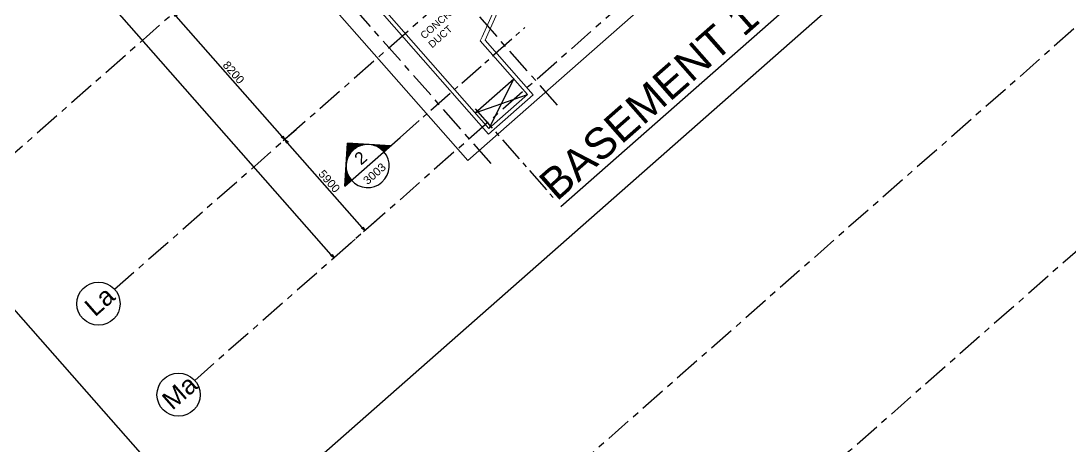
# Model space of a CAD drawing. Header units: millimetres. Extents: x 833681652 to 834427839, y 817425676 to 818089765.
# Drawn here: x 834309162 to 834360221, y 817911593 to 817932271 of the extents above; entities that cross this region are included whole.
import ezdxf
from ezdxf.enums import TextEntityAlignment as Align

# ---------------------------------------------------------------- set-up
doc = ezdxf.new("R2010")
doc.units = ezdxf.units.MM
doc.header["$LTSCALE"] = 100
doc.linetypes.add('CENTER', pattern=[2, 1.25, -0.25, 0.25, -0.25])
doc.linetypes.add('Grid Line', pattern=[22.225, 12.7, -3.175, 3.175, -3.175])
doc.layers.add('A-WALL', color=7, linetype='Continuous', lineweight=9)
for name, color, linetype in [('DLN020__', 6, 'Continuous'), ('DLN030_1', 1, 'Continuous'), ('DLN0401_', 7, 'Continuous'), ('DLN043__Room Name', 7, 'Continuous'), ('DLN051__', 7, 'Continuous'), ('DLN052__', 7, 'Continuous'), ('DLN220__', 7, 'Continuous'), ('DLN270__', 3, 'Continuous'), ('DLN410__', 6, 'Continuous'), ('MARK', 7, 'Continuous')]:
    doc.layers.add(name, color=color, linetype=linetype)
doc.styles.add('romans', font='romans.shx')
doc.styles.get("Standard").update_dxf_attribs({"font": 'swiss.ttf'})
doc.styles.add('Swis721tBT', font='swissl.ttf')
doc.dimstyles.new('INTDIM', dxfattribs={"dimtxt": 200, "dimasz": 125, "dimexe": 100, "dimexo": 150, "dimgap": 80, "dimtad": 1, "dimdec": 0, "dimzin": 9, "dimdsep": 46, "dimtxsty": 'Swis721tBT', "dimblk": 'OPEN30', "dimcen": -125, "dimclrd": 256, "dimclre": 256, "dimclrt": 2, "dimaunit": 1, "dimadec": 1, "dimazin": 0, "dimtfac": 0.444444, "dimtdec": 0, "dimtix": 1, "dimtmove": 2, "dimatfit": 3, "dimldrblk": 'OPEN30', "dimfxl": 0, "dimtolj": 1, "dimlwd": -1, "dimlwe": -1, "dimarcsym": 0})

# ---------------------------------------------------------------- blocks, each defined once
blk = doc.blocks.new('_Open30')
at = {"color": 0, "linetype": 'ByBlock', "lineweight": -2}
for p, q in [((-1, 0.27), (0, 0)), ((0, 0), (-1, -0.27)), ((0, 0), (-1, 0))]:
    blk.add_line(p, q, dxfattribs=at)
blk = doc.blocks.new('*D191')
at = {"layer": 'Defpoints', "color": 0}
for p in [(834269252, 817985710), (834268110, 817984705), (834325540, 817921752)]:
    blk.add_point(p, dxfattribs=at)
at = {"layer": 'DLN030_1', "linetype": 'Continuous'}
for p, q in [((834269139, 817985611), (834268035, 817984639)), ((834324266, 817920897), (834268242, 817984555)), ((834325427, 817921653), (834324323, 817920681))]:
    blk.add_line(p, q, dxfattribs=at)
at = {"layer": 'DLN030_1', "xscale": 200, "yscale": 200, "zscale": 200}
for p, rotation in [((834268110, 817984705), 131.3502646798603), ((834324398, 817920747), 311.3502646798603)]:
    blk.add_blockref('_Open30', p, dxfattribs=dict(at, rotation=rotation))
at = {"layer": 'DLN030_1', "color": 2, "insert": (834295349, 817953322), "char_height": 400, "attachment_point": 5, "rotation": 311.3503, "style": 'Swis721tBT'}
blk.add_mtext('\\A1;85200', dxfattribs=at)
blk = doc.blocks.new('*D192')
at = {"layer": 'Defpoints', "color": 0}
for p in [(834322661, 817927078), (834322005, 817926500), (834326559, 817922649)]:
    blk.add_point(p, dxfattribs=at)
at = {"layer": 'DLN030_1', "linetype": 'Continuous'}
for p, q in [((834322548, 817926979), (834321930, 817926434)), ((834325770, 817922221), (834322137, 817926350)), ((834326446, 817922550), (834325827, 817922005))]:
    blk.add_line(p, q, dxfattribs=at)
at = {"layer": 'DLN030_1', "xscale": 200, "yscale": 200, "zscale": 200}
for p, rotation in [((834322005, 817926500), 131.3502646798603), ((834325903, 817922071), 311.3502646798603)]:
    blk.add_blockref('_Open30', p, dxfattribs=dict(at, rotation=rotation))
at = {"layer": 'DLN030_1', "color": 2, "insert": (834324168, 817924474), "char_height": 400, "attachment_point": 5, "rotation": 311.3503, "style": 'Swis721tBT'}
blk.add_mtext('\\A1;5900', dxfattribs=at)
blk = doc.blocks.new('*D193')
at = {"layer": 'Defpoints', "color": 0}
for p in [(834317244, 817933233), (834316587, 817932656), (834322661, 817927078)]:
    blk.add_point(p, dxfattribs=at)
at = {"layer": 'DLN030_1', "linetype": 'Continuous'}
for p, q in [((834317131, 817933134), (834316512, 817932590)), ((834321872, 817926650), (834316719, 817932506)), ((834322548, 817926979), (834321930, 817926434))]:
    blk.add_line(p, q, dxfattribs=at)
at = {"layer": 'DLN030_1', "xscale": 200, "yscale": 200, "zscale": 200}
for p, rotation in [((834316587, 817932656), 131.3502646798603), ((834322005, 817926500), 311.3502646798603)]:
    blk.add_blockref('_Open30', p, dxfattribs=dict(at, rotation=rotation))
at = {"layer": 'DLN030_1', "color": 2, "insert": (834319510, 817929767), "char_height": 400, "attachment_point": 5, "rotation": 311.3503, "style": 'Swis721tBT'}
blk.add_mtext('\\A1;8200', dxfattribs=at)
blk = doc.blocks.new('*X5')
at = {"color": 0}
for p, q in [((56728, 54712), (57160, 54712)), ((56740, 54725), (57147, 54725)), ((56753, 54738), (57135, 54738)), ((56765, 54750), (57122, 54750)), ((56778, 54762), (57110, 54762)), ((56790, 54775), (57097, 54775)), ((56803, 54788), (57085, 54788)), ((56815, 54800), (57072, 54800)), ((56828, 54812), (57060, 54812)), ((56840, 54825), (57047, 54825)), ((56853, 54838), (57035, 54838)), ((56865, 54850), (57022, 54850)), ((56878, 54862), (57010, 54862)), ((56890, 54875), (56997, 54875)), ((56903, 54888), (56985, 54888)), ((56915, 54900), (56972, 54900)), ((56928, 54912), (56960, 54912)), ((56940, 54925), (56947, 54925)), ((56365, 54350), (56369, 54350)), ((56378, 54362), (56380, 54362)), ((56390, 54375), (56391, 54375)), ((56403, 54388), (56403, 54388)), ((56428, 54412), (56428, 54412)), ((56440, 54425), (56442, 54425)), ((56453, 54438), (56456, 54438)), ((56465, 54450), (56471, 54450)), ((56478, 54462), (56487, 54462)), ((56490, 54475), (56503, 54475)), ((56503, 54488), (56521, 54488)), ((56515, 54500), (56540, 54500)), ((56528, 54512), (56560, 54512)), ((56540, 54525), (56582, 54525)), ((56553, 54538), (56606, 54538)), ((56565, 54550), (56632, 54550)), ((56578, 54562), (56661, 54562)), ((56590, 54575), (56694, 54575)), ((56603, 54588), (56732, 54588)), ((56615, 54600), (56781, 54600)), ((56628, 54612), (56853, 54612)), ((56640, 54625), (57247, 54625)), ((56653, 54638), (57235, 54638)), ((56665, 54650), (57222, 54650)), ((56678, 54662), (57210, 54662)), ((56690, 54675), (57197, 54675)), ((56703, 54688), (57185, 54688)), ((56715, 54700), (57172, 54700)), ((57034, 54612), (57260, 54612)), ((57107, 54600), (57272, 54600)), ((57155, 54588), (57285, 54588)), ((57194, 54575), (57297, 54575)), ((57227, 54562), (57310, 54562)), ((57256, 54550), (57322, 54550)), ((57282, 54538), (57335, 54538)), ((57305, 54525), (57347, 54525)), ((57327, 54512), (57360, 54512)), ((57348, 54500), (57372, 54500)), ((57366, 54488), (57385, 54488)), ((57384, 54475), (57397, 54475)), ((57401, 54462), (57410, 54462)), ((57417, 54450), (57422, 54450)), ((57432, 54438), (57435, 54438)), ((57446, 54425), (57447, 54425)), ((57460, 54412), (57460, 54412)), ((57485, 54388), (57485, 54388)), ((57496, 54375), (57497, 54375)), ((57508, 54362), (57510, 54362)), ((57518, 54350), (57522, 54350)), ((56003, 53988), (56203, 53988)), ((56015, 54000), (56206, 54000)), ((56028, 54012), (56208, 54012)), ((56040, 54025), (56210, 54025)), ((56053, 54038), (56213, 54038)), ((56065, 54050), (56216, 54050)), ((56078, 54062), (56219, 54062)), ((56090, 54075), (56223, 54075)), ((56103, 54088), (56227, 54088)), ((56115, 54100), (56231, 54100)), ((56128, 54112), (56235, 54112)), ((56140, 54125), (56239, 54125)), ((56153, 54138), (56244, 54138)), ((56165, 54150), (56249, 54150)), ((56178, 54162), (56254, 54162)), ((56190, 54175), (56260, 54175)), ((56203, 54188), (56265, 54188)), ((56215, 54200), (56271, 54200)), ((56228, 54212), (56278, 54212)), ((56240, 54225), (56284, 54225)), ((56253, 54238), (56291, 54238)), ((56265, 54250), (56298, 54250)), ((56278, 54262), (56306, 54262)), ((56290, 54275), (56314, 54275)), ((56303, 54288), (56322, 54288)), ((56315, 54300), (56331, 54300)), ((56328, 54312), (56340, 54312)), ((56340, 54325), (56349, 54325)), ((56353, 54338), (56359, 54338)), ((57529, 54338), (57535, 54338)), ((57538, 54325), (57547, 54325)), ((57548, 54312), (57560, 54312)), ((57557, 54300), (57572, 54300)), ((57565, 54288), (57585, 54288)), ((57574, 54275), (57597, 54275)), ((57582, 54262), (57610, 54262)), ((57589, 54250), (57622, 54250)), ((57596, 54238), (57635, 54238)), ((57603, 54225), (57647, 54225)), ((57610, 54212), (57660, 54212)), ((57616, 54200), (57672, 54200)), ((57622, 54188), (57685, 54188)), ((57628, 54175), (57697, 54175)), ((57634, 54162), (57710, 54162)), ((57639, 54150), (57722, 54150)), ((57644, 54138), (57735, 54138)), ((57648, 54125), (57747, 54125)), ((57653, 54112), (57760, 54112)), ((57657, 54100), (57772, 54100)), ((57661, 54088), (57785, 54088)), ((57665, 54075), (57797, 54075)), ((57668, 54062), (57810, 54062)), ((57671, 54050), (57822, 54050)), ((57674, 54038), (57835, 54038)), ((57677, 54025), (57847, 54025)), ((57680, 54012), (57860, 54012)), ((57682, 54000), (57872, 54000)), ((57684, 53988), (57885, 53988)), ((55890, 53875), (56194, 53875)), ((55903, 53888), (56194, 53888)), ((55915, 53900), (56194, 53900)), ((55928, 53912), (56195, 53912)), ((55940, 53925), (56196, 53925)), ((55953, 53938), (56197, 53938)), ((55965, 53950), (56198, 53950)), ((55978, 53962), (56200, 53962)), ((55990, 53975), (56201, 53975)), ((57686, 53975), (57897, 53975)), ((57688, 53962), (57910, 53962)), ((57689, 53950), (57922, 53950)), ((57691, 53938), (57935, 53938)), ((57692, 53925), (57947, 53925)), ((57692, 53912), (57960, 53912)), ((57693, 53900), (57972, 53900)), ((57694, 53888), (57985, 53888)), ((57694, 53875), (57997, 53875))]:
    blk.add_line(p, q, dxfattribs=at)
blk = doc.blocks.new('SECHL')
at = {"layer": 'MARK'}
for p, q in [((-3.414, 0), (-2, 1.414)), ((-0.586, 0), (-2, 1.414)), ((-3.414, 0), (0, 0))]:
    blk.add_line(p, q, dxfattribs=at)
for start, end in [(0, 180), (180, 0)]:
    blk.add_arc((-2, 0), 1, start, end, dxfattribs=at)
at = {"layer": 'MARK', "xscale": 0.001333333333333333, "yscale": 0.001333333333333333, "zscale": 0.001333333333333333}
blk.add_blockref('*X5', (-77.925, -71.824), dxfattribs=at)
at = {"layer": 'MARK', "style": 'romans'}
for tag, height, p in [('SECHL1', 0.8, (-2, 0.5)), ('SECHL2', 0.267, (-2, -0.5))]:
    blk.add_attdef(tag, text='', height=height, dxfattribs=at).set_placement(p, align=Align.MIDDLE)
blk = doc.blocks.new('A$C24A857F7')
at = {"layer": 'DLN020__', "linetype": 'Grid Line'}
for p, q in [((26218, 5300), (-66148, 5300)), ((26218, -2900), (-66148, -2900))]:
    blk.add_line(p, q, dxfattribs=at)

msp = doc.modelspace()

# ---------------------------------------------------------------- linework, layer by layer
at = {"color": 2}
msp.add_lwpolyline([(834427839, 818002704.1), (834318889.5, 817906820.3), (834242269.6, 817993880.9), (834351219.2, 818089764.7)], close=True, dxfattribs=at)
at = {"layer": 'A-WALL', "color": 3}
for p, q in [((834331607.6, 817931503.5, -0.1), (834333088.7, 817934812, -0.1)), ((834333189.7, 817934548.2, -0.1), (834331752.9, 817931338.5, -0.1)), ((834331915.7, 817926763.9, -0.1), (834326383.3, 817933050.2, -0.1)), ((834326618.4, 817933085.8, -0.1), (834331933.7, 817927046.2, -0.1)), ((834331517.8, 817931302.9, -0.1), (834331607.6, 817931503.5, -0.1)), ((834333810.4, 817928697.8, -0.1), (834331517.8, 817931302.9, -0.1)), ((834331752.9, 817931338.5, -0.1), (834334092.7, 817928679.8, -0.1)), ((834334092.7, 817928679.8, -0.1), (834331915.7, 817926763.9, -0.1)), ((834331933.7, 817927046.2, -0.1), (834333810.4, 817928697.8, -0.1))]:
    msp.add_line(p, q, dxfattribs=at)
at = {"layer": 'DLN020__', "linetype": 'Grid Line'}
for p, q in [((834335268.2, 817928176.7), (834271503.5, 818000630.2)), ((834332040.2, 817925335.8), (834268275.5, 817997789.4)), ((834377642.3, 817986389), (834308304.5, 817925366.3)), ((834383059.8, 817980233.3), (834313721.9, 817919210.7)), ((834386957.6, 817975804.3), (834317619.8, 817914781.7))]:
    msp.add_line(p, q, dxfattribs=at)
at = {"layer": 'DLN020__', "linetype": 'Continuous'}
for centre in [(834312933.7, 817918517), (834316831.6, 817914088)]:
    msp.add_circle(centre, 1050, dxfattribs=at)
at = {"layer": 'DLN052__', "color": 3, "linetype": 'CENTER', "ltscale": 10}
for p, q in [((834327611.9, 817926606.1, 0), (834333686.2, 817931951.9, 0)), ((834331269.5, 817927997.4), (834335220.4, 817923508.2))]:
    msp.add_line(p, q, dxfattribs=at)
at = {"layer": 'DLN220__', "color": 4, "linetype": 'Continuous', "ltscale": 0.2}
for p, q in [((834331273.1, 817927796.9, -0.1), (834333149.8, 817929448.5, -0.1)), ((834333149.8, 817929448.5, -0.1), (834331933.7, 817927046.2, -0.1)), ((834331273.1, 817927796.9, -0.1), (834333810.4, 817928697.8, -0.1))]:
    msp.add_line(p, q, dxfattribs=at)
at = {"layer": 'DLN270__', "color": 251, "linetype": 'Continuous', "lineweight": 18}
for p, q in [((834330912.9, 817925481.5), (834273600.6, 817990603.5)), ((834340559.2, 817933971), (834330912.9, 817925481.5))]:
    msp.add_line(p, q, dxfattribs=at)

# ---------------------------------------------------------------- block references
at = {"layer": 'DLN052__'}
ref = msp.add_blockref('SECHL', (834327611.9, 817926606.1, 0), dxfattribs=dict(at, xscale=1049.988436820045, yscale=1049.988436820045, zscale=1049.988436820045, rotation=41.35026354966013))
ref.add_attrib('SECHL1', '2', dxfattribs={"layer": 'MARK', "height": 600, "rotation": 41.35026}).set_placement((834325688.7, 817925612.8, 0), align=Align.MIDDLE)
ref.add_attrib('SECHL2', '3003', dxfattribs={"layer": 'MARK', "height": 400, "rotation": 41.35026}).set_placement((834326367.6, 817924841.3, 0), align=Align.MIDDLE_CENTER)
at = {"layer": 'DLN410__', "rotation": 41.35026354802992}
msp.add_blockref('A$C24A857F7', (834362581.7, 817926733.8), dxfattribs=at)

# ---------------------------------------------------------------- texts
at = {"layer": 'DLN0401_', "color": 3}
msp.add_text('%%UBASEMENT 1 FLOOR PLAN', height=1500, rotation=41.3502, dxfattribs=at).set_placement((834335233.9, 817923464))
at = {"layer": 'DLN043__Room Name', "insert": (834328559.2, 817931632.1, -0.1), "char_height": 350, "width": 4508.729, "attachment_point": 1, "rotation": 41.35026}
msp.add_mtext('CONCRETE \\PDUCT', dxfattribs=at)
at = {"layer": 'DLN051__', "char_height": 900, "attachment_point": 1, "rotation": 41.35026}
for s, insert in [('La', (834312166, 817918518.7)), ('Ma', (834315934.2, 817913975.5))]:
    msp.add_mtext_dynamic_manual_height_columns(s, width=1139.353, gutter_width=1, heights=[0], dxfattribs=dict(at, insert=insert))

# ---------------------------------------------------------------- dimensions: what is measured, and where the dimension line sits
at = {"layer": 'DLN030_1'}
dim = msp.add_linear_dim(base=(834268109.8, 817984705.4), p1=(834325539.8, 817921751.9), p2=(834269251.5, 817985710.2), angle=131.35026, dimstyle='INTDIM', override={"dimtxt": 400, "dimasz": 200, "dimarcsym": 2}, dxfattribs=at)
dim.commit()
dim.dimension.update_dxf_attribs({"geometry": '*D191', "text_midpoint": (834295348.8, 817953322.5), "dimtype": 160})
for base, p1, p2, picture, middle in [((834316587.2, 817932655.7), (834322661, 817927077.8), (834317243.6, 817933233.4), '*D193', (834319510.3, 817929766.6)), ((834322004.6, 817926500.1), (834326558.9, 817922648.7), (834322661, 817927077.8), '*D192', (834324167.9, 817924474.3))]:
    dim = msp.add_linear_dim(base=base, p1=p1, p2=p2, angle=131.35026, dimstyle='INTDIM', override={"dimtxt": 400, "dimasz": 200, "dimarcsym": 2}, dxfattribs=at)
    dim.commit()
    dim.dimension.update_dxf_attribs({"geometry": picture, "text_midpoint": middle})

doc.saveas('drawing.dxf')
